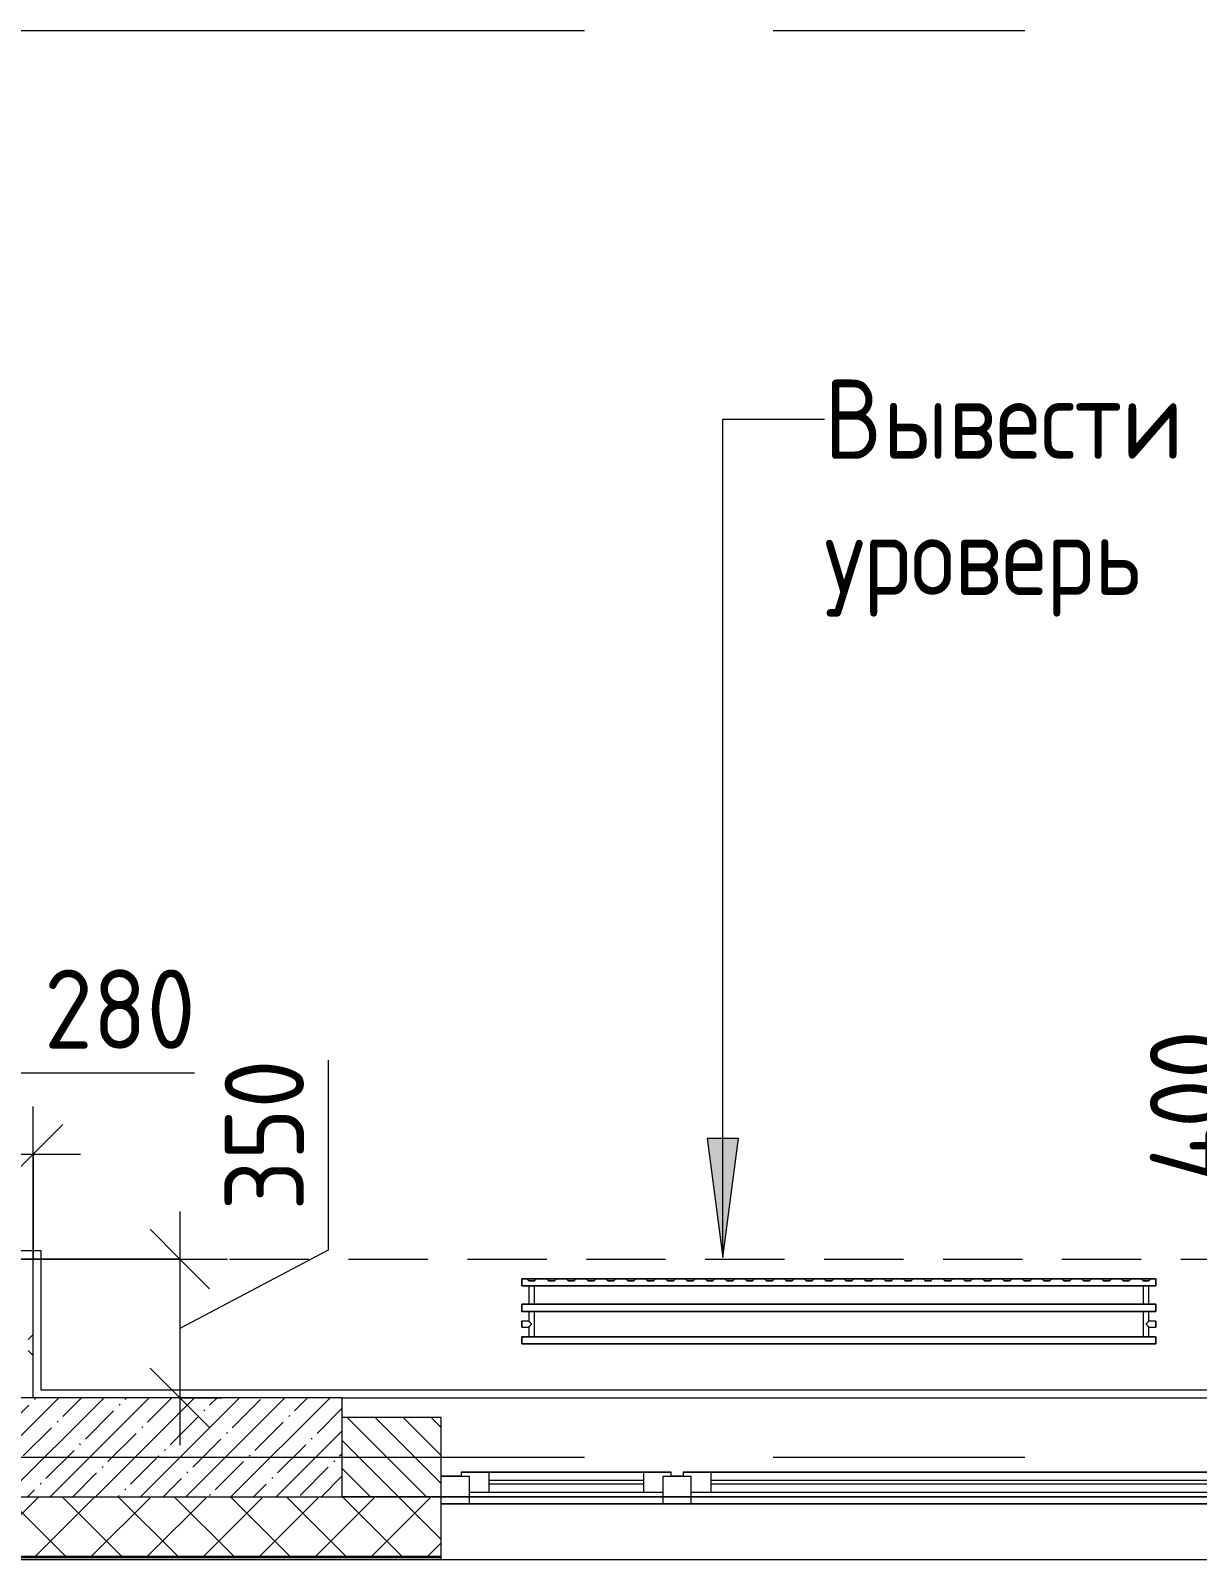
# Model space of a CAD drawing. Header units: millimetres. Extents: x 81368 to 286493, y -8553 to 29000.
# Drawn here: x 101844 to 104788, y -258 to 3600 of the extents above; entities that cross this region are included whole.
import ezdxf

# ---------------------------------------------------------------- set-up
doc = ezdxf.new("R2010")
doc.units = ezdxf.units.MM
doc.linetypes.add('ADSK_Штрих_ш2 п1', pattern=[300, 200, -100])
doc.linetypes.add('Осевая', pattern=[3175, 635, -476.25, 1587.5, -476.25])
for name, color, linetype, lineweight in [('A-ANNO-DIMS', 7, 'Continuous', 9), ('A-ANNO-DIMS-100', 7, 'Continuous', 9), ('A-DETL-2', 7, 'ADSK_Штрих_ш2 п1', 9), ('A-GLAZ', 7, 'Continuous', 9), ('A-WALL', 7, 'Continuous', 9), ('A-WALL-1', 7, 'Continuous', 13), ('I-WALL', 7, 'Continuous', 9), ('S-COLS', 7, 'Continuous', 9), ('Оси-2', 7, 'Осевая', 9)]:
    doc.layers.add(name, color=color, linetype=linetype, lineweight=lineweight)
for name, color, linetype, lineweight, true_color in [('A-FLOR-1', 7, 'Continuous', 9, 0xaaaaaa), ('G-ANNO-TEXT-1', 7, 'Continuous', 9, 0x3c3c3c), ('I-WALL-2', 7, 'Continuous', 9, 0x008040), ('M-EQPM-1', 7, 'Continuous', 9, 0xaaaaaa)]:
    doc.layers.add(name, color=color, linetype=linetype, lineweight=lineweight, true_color=true_color)
doc.styles.add('GOST Common_1', font='GOST_Common.ttf', dxfattribs={"width": 0.9, "height": 200})
doc.styles.add('ISOCPEUR_1', font='isocpeur.ttf', dxfattribs={"width": 0.9, "height": 200})
doc.dimstyles.new('ISO-2_0_0_9К_Средний_округл2_1', dxfattribs={"dimscale": 304.8, "dimtxt": 199.196235, "dimasz": 0.492126, "dimexe": 0.393701, "dimexo": 0, "dimgap": 0, "dimtad": 1, "dimdec": 0, "dimrnd": 10, "dimzin": 0, "dimdsep": 46, "dimtxsty": 'ISOCPEUR_1', "dimblk1": 'OBLIQUE', "dimblk2": 'OBLIQUE', "dimsah": 1, "dimcen": 0.09, "dimdle": 0.393701, "dimazin": 0, "dimtfac": 1, "dimtdec": 4, "dimtix": 1, "dimtmove": 1, "dimatfit": 3, "dimfxl": 1, "dimtvp": 1, "dimtolj": 1, "dimtzin": 0, "dimarcsym": 2})
pattern_1 = [(45, (0, 0), (-141.42136, 141.42136), []), (135, (0, 0), (-141.42136, -141.42136), [])]

# ---------------------------------------------------------------- blocks, each defined once
blk = doc.blocks.new('120_Окно_СКБ_2Ст_Фрамуга сверху - 120_Окно_СКБ_2Ст_2300х2500_h_ ДОО-19727959-План монтажа стен и перегородок 1 этажа в осях 23_1-33')
at = {"layer": 'A-GLAZ'}
for p, q in [((-1150, -127), (-1150, -57)), ((-1150, -57), (-1080, -57)), ((1150, -57), (-1150, -57)), ((-1080, -57), (-1080, -127)), ((-1080, -57), (1080, -57)), ((520, -127), (520, -57)), ((520, -57), (590, -57)), ((590, -57), (590, -127)), ((1080, -127), (1080, -57)), ((1080, -57), (1150, -57)), ((1150, -57), (1150, -127)), ((520, -87), (-1080, -87)), ((-1080, -87), (-1080, -127)), ((-1030, -137), (-1030, -87)), ((-1030, -107), (470, -107)), ((470, -137), (470, -87)), ((520, -127), (520, -87)), ((1080, -87), (590, -87)), ((590, -87), (590, -127)), ((640, -137), (640, -87)), ((640, -107), (1030, -107)), ((1030, -137), (1030, -87)), ((1080, -127), (1080, -87)), ((-1080, -127), (-1150, -127)), ((-1150, -127), (-1100, -127)), ((-1080, -127), (-1100, -127)), ((-1100, -127), (-1100, -137)), ((-1100, -137), (540, -137)), ((540, -137), (-1100, -137)), ((470, -117), (-1030, -117)), ((590, -127), (520, -127)), ((540, -127), (520, -127)), ((540, -127), (570, -127)), ((540, -127), (570, -127)), ((540, -137), (540, -127)), ((590, -127), (570, -127)), ((570, -127), (570, -137)), ((570, -137), (1100, -137)), ((1100, -137), (570, -137)), ((1030, -117), (640, -117)), ((1150, -127), (1080, -127)), ((1100, -127), (1080, -127)), ((1100, -127), (1150, -127)), ((1100, -137), (1100, -127))]:
    blk.add_line(p, q, dxfattribs=at)
blk = doc.blocks.new('BSC_Колонна _Прямоугольная - 250х900-V7-План монтажа стен и перегородок 1 этажа в осях 23_1-33')
at = {"layer": 'S-COLS'}
h = blk.add_hatch(dxfattribs=at)
h.set_pattern_fill('FP_37', color=256, style=0, pattern_type=2)
h.set_pattern_definition([(45, (-102180, -25), (-57.024626, 57.024626), []), (45, (-102122.975, -25), (-57.024626, 57.024626), [100.806, -20.161, 3.353, -16.808])])
h.paths.add_polyline_path([(-334.8, -125), (450, -125), (450, 125), (-450, 125), (-450, -125)])
for p, q in [((450, 125), (-450, 125)), ((-450, 125), (-450, -125)), ((450, -125), (450, 125)), ((-450, -125), (450, -125))]:
    blk.add_line(p, q, dxfattribs=at)
blk = doc.blocks.new('radiator_prado_classic_z_tip_30_po exemplyaru - Classic Z Тип 30-300-V28-План монтажа стен и перегородок 1 этажа в осях 23_1-33')
at = {"layer": 'M-EQPM-1'}
for p, q in [((0, 228), (0, 210)), ((1600, 228), (0, 228)), ((0, 210), (0, 228)), ((0, 228), (12.5, 228)), ((0, 210), (1600, 210)), ((17.5, 210), (0, 210)), ((12.5, 228), (37.5, 228)), ((37.5, 228), (12.5, 228)), ((12.5, 228), (37.5, 228)), ((12.5, 228), (17.5, 223)), ((12.5, 228), (17.5, 223)), ((32.5, 223), (17.5, 223)), ((17.5, 223), (32.5, 223)), ((17.5, 210), (17.5, 164)), ((17.5, 210), (17.5, 164)), ((25, 210), (17.5, 210)), ((17.5, 210), (32.5, 210)), ((19.7, 210), (17.5, 210)), ((17.5, 210), (32.5, 210)), ((31.5, 210), (18.5, 210)), ((21.3, 210), (19.7, 210)), ((26.9, 210), (21.3, 210)), ((32.5, 210), (25, 210)), ((28.8, 210), (26.9, 210)), ((32.5, 210), (28.8, 210)), ((32.5, 223), (37.5, 228)), ((37.5, 228), (32.5, 223)), ((32.5, 164), (32.5, 210)), ((32.5, 164), (32.5, 210)), ((1567.5, 210), (32.5, 210)), ((37.5, 228), (62.5, 228)), ((62.5, 228), (87.5, 228)), ((87.5, 228), (62.5, 228)), ((62.5, 228), (87.5, 228)), ((62.5, 228), (67.5, 223)), ((62.5, 228), (67.5, 223)), ((82.5, 223), (67.5, 223)), ((67.5, 223), (82.5, 223)), ((82.5, 223), (87.5, 228)), ((87.5, 228), (82.5, 223)), ((87.5, 228), (112.5, 228)), ((112.5, 228), (137.5, 228)), ((137.5, 228), (112.5, 228)), ((112.5, 228), (137.5, 228)), ((112.5, 228), (117.5, 223)), ((112.5, 228), (117.5, 223)), ((132.5, 223), (117.5, 223)), ((117.5, 223), (132.5, 223)), ((132.5, 223), (137.5, 228)), ((137.5, 228), (132.5, 223)), ((137.5, 228), (162.5, 228)), ((162.5, 228), (187.5, 228)), ((187.5, 228), (162.5, 228)), ((162.5, 228), (187.5, 228)), ((162.5, 228), (167.5, 223)), ((162.5, 228), (167.5, 223)), ((182.5, 223), (167.5, 223)), ((167.5, 223), (182.5, 223)), ((182.5, 223), (187.5, 228)), ((187.5, 228), (182.5, 223)), ((187.5, 228), (212.5, 228)), ((212.5, 228), (237.5, 228)), ((237.5, 228), (212.5, 228)), ((212.5, 228), (237.5, 228)), ((212.5, 228), (217.5, 223)), ((212.5, 228), (217.5, 223)), ((232.5, 223), (217.5, 223)), ((217.5, 223), (232.5, 223)), ((232.5, 223), (237.5, 228)), ((237.5, 228), (232.5, 223)), ((237.5, 228), (262.5, 228)), ((262.5, 228), (287.5, 228)), ((287.5, 228), (262.5, 228)), ((262.5, 228), (287.5, 228)), ((262.5, 228), (267.5, 223)), ((262.5, 228), (267.5, 223)), ((282.5, 223), (267.5, 223)), ((267.5, 223), (282.5, 223)), ((282.5, 223), (287.5, 228)), ((287.5, 228), (282.5, 223)), ((287.5, 228), (312.5, 228)), ((312.5, 228), (337.5, 228)), ((337.5, 228), (312.5, 228)), ((312.5, 228), (337.5, 228)), ((312.5, 228), (317.5, 223)), ((312.5, 228), (317.5, 223)), ((332.5, 223), (317.5, 223)), ((317.5, 223), (332.5, 223)), ((332.5, 223), (337.5, 228)), ((337.5, 228), (332.5, 223)), ((337.5, 228), (362.5, 228)), ((362.5, 228), (387.5, 228)), ((387.5, 228), (362.5, 228)), ((362.5, 228), (387.5, 228)), ((362.5, 228), (367.5, 223)), ((362.5, 228), (367.5, 223)), ((382.5, 223), (367.5, 223)), ((367.5, 223), (382.5, 223)), ((382.5, 223), (387.5, 228)), ((387.5, 228), (382.5, 223)), ((387.5, 228), (412.5, 228)), ((412.5, 228), (437.5, 228)), ((437.5, 228), (412.5, 228)), ((412.5, 228), (437.5, 228)), ((412.5, 228), (417.5, 223)), ((412.5, 228), (417.5, 223)), ((432.5, 223), (417.5, 223)), ((417.5, 223), (432.5, 223)), ((432.5, 223), (437.5, 228)), ((437.5, 228), (432.5, 223)), ((437.5, 228), (462.5, 228)), ((462.5, 228), (487.5, 228)), ((487.5, 228), (462.5, 228)), ((462.5, 228), (487.5, 228)), ((462.5, 228), (467.5, 223)), ((462.5, 228), (467.5, 223)), ((482.5, 223), (467.5, 223)), ((467.5, 223), (482.5, 223)), ((482.5, 223), (487.5, 228)), ((487.5, 228), (482.5, 223)), ((487.5, 228), (512.5, 228)), ((512.5, 228), (537.5, 228)), ((537.5, 228), (512.5, 228)), ((512.5, 228), (537.5, 228)), ((512.5, 228), (517.5, 223)), ((512.5, 228), (517.5, 223)), ((532.5, 223), (517.5, 223)), ((517.5, 223), (532.5, 223)), ((532.5, 223), (537.5, 228)), ((537.5, 228), (532.5, 223)), ((537.5, 228), (562.5, 228)), ((562.5, 228), (587.5, 228)), ((587.5, 228), (562.5, 228)), ((562.5, 228), (587.5, 228)), ((562.5, 228), (567.5, 223)), ((562.5, 228), (567.5, 223)), ((582.5, 223), (567.5, 223)), ((567.5, 223), (582.5, 223)), ((582.5, 223), (587.5, 228)), ((587.5, 228), (582.5, 223)), ((587.5, 228), (612.5, 228)), ((612.5, 228), (637.5, 228)), ((637.5, 228), (612.5, 228)), ((612.5, 228), (637.5, 228)), ((612.5, 228), (617.5, 223)), ((612.5, 228), (617.5, 223)), ((632.5, 223), (617.5, 223)), ((617.5, 223), (632.5, 223)), ((632.5, 223), (637.5, 228)), ((637.5, 228), (632.5, 223)), ((637.5, 228), (662.5, 228)), ((662.5, 228), (687.5, 228)), ((687.5, 228), (662.5, 228)), ((662.5, 228), (687.5, 228)), ((662.5, 228), (667.5, 223)), ((662.5, 228), (667.5, 223)), ((682.5, 223), (667.5, 223)), ((667.5, 223), (682.5, 223)), ((682.5, 223), (687.5, 228)), ((687.5, 228), (682.5, 223)), ((687.5, 228), (712.5, 228)), ((712.5, 228), (737.5, 228)), ((737.5, 228), (712.5, 228)), ((712.5, 228), (737.5, 228)), ((712.5, 228), (717.5, 223)), ((712.5, 228), (717.5, 223)), ((732.5, 223), (717.5, 223)), ((717.5, 223), (732.5, 223)), ((732.5, 223), (737.5, 228)), ((737.5, 228), (732.5, 223)), ((737.5, 228), (762.5, 228)), ((762.5, 228), (787.5, 228)), ((787.5, 228), (762.5, 228)), ((762.5, 228), (787.5, 228)), ((762.5, 228), (767.5, 223)), ((762.5, 228), (767.5, 223)), ((782.5, 223), (767.5, 223)), ((767.5, 223), (782.5, 223)), ((782.5, 223), (787.5, 228)), ((787.5, 228), (782.5, 223)), ((787.5, 228), (812.5, 228)), ((812.5, 228), (837.5, 228)), ((837.5, 228), (812.5, 228)), ((812.5, 228), (837.5, 228)), ((812.5, 228), (817.5, 223)), ((812.5, 228), (817.5, 223)), ((832.5, 223), (817.5, 223)), ((817.5, 223), (832.5, 223)), ((832.5, 223), (837.5, 228)), ((837.5, 228), (832.5, 223)), ((837.5, 228), (862.5, 228)), ((862.5, 228), (887.5, 228)), ((887.5, 228), (862.5, 228)), ((862.5, 228), (887.5, 228)), ((862.5, 228), (867.5, 223)), ((862.5, 228), (867.5, 223)), ((882.5, 223), (867.5, 223)), ((867.5, 223), (882.5, 223)), ((882.5, 223), (887.5, 228)), ((887.5, 228), (882.5, 223)), ((887.5, 228), (912.5, 228)), ((912.5, 228), (937.5, 228)), ((937.5, 228), (912.5, 228)), ((912.5, 228), (937.5, 228)), ((912.5, 228), (917.5, 223)), ((912.5, 228), (917.5, 223)), ((932.5, 223), (917.5, 223)), ((917.5, 223), (932.5, 223)), ((932.5, 223), (937.5, 228)), ((937.5, 228), (932.5, 223)), ((937.5, 228), (962.5, 228)), ((962.5, 228), (987.5, 228)), ((987.5, 228), (962.5, 228)), ((962.5, 228), (987.5, 228)), ((962.5, 228), (967.5, 223)), ((962.5, 228), (967.5, 223)), ((982.5, 223), (967.5, 223)), ((967.5, 223), (982.5, 223)), ((982.5, 223), (987.5, 228)), ((987.5, 228), (982.5, 223)), ((987.5, 228), (1012.5, 228)), ((1012.5, 228), (1037.5, 228)), ((1037.5, 228), (1012.5, 228)), ((1012.5, 228), (1037.5, 228)), ((1012.5, 228), (1017.5, 223)), ((1012.5, 228), (1017.5, 223)), ((1032.5, 223), (1017.5, 223)), ((1017.5, 223), (1032.5, 223)), ((1032.5, 223), (1037.5, 228)), ((1037.5, 228), (1032.5, 223)), ((1037.5, 228), (1062.5, 228)), ((1062.5, 228), (1087.5, 228)), ((1087.5, 228), (1062.5, 228)), ((1062.5, 228), (1087.5, 228)), ((1062.5, 228), (1067.5, 223)), ((1062.5, 228), (1067.5, 223)), ((1082.5, 223), (1067.5, 223)), ((1067.5, 223), (1082.5, 223)), ((1082.5, 223), (1087.5, 228)), ((1087.5, 228), (1082.5, 223)), ((1087.5, 228), (1112.5, 228)), ((1112.5, 228), (1137.5, 228)), ((1137.5, 228), (1112.5, 228)), ((1112.5, 228), (1137.5, 228)), ((1112.5, 228), (1117.5, 223)), ((1112.5, 228), (1117.5, 223)), ((1132.5, 223), (1117.5, 223)), ((1117.5, 223), (1132.5, 223)), ((1132.5, 223), (1137.5, 228)), ((1137.5, 228), (1132.5, 223)), ((1137.5, 228), (1162.5, 228)), ((1162.5, 228), (1187.5, 228)), ((1187.5, 228), (1162.5, 228)), ((1162.5, 228), (1187.5, 228)), ((1162.5, 228), (1167.5, 223)), ((1162.5, 228), (1167.5, 223)), ((1182.5, 223), (1167.5, 223)), ((1167.5, 223), (1182.5, 223)), ((1182.5, 223), (1187.5, 228)), ((1187.5, 228), (1182.5, 223)), ((1187.5, 228), (1212.5, 228)), ((1212.5, 228), (1237.5, 228)), ((1237.5, 228), (1212.5, 228)), ((1212.5, 228), (1237.5, 228)), ((1212.5, 228), (1217.5, 223)), ((1212.5, 228), (1217.5, 223)), ((1232.5, 223), (1217.5, 223)), ((1217.5, 223), (1232.5, 223)), ((1232.5, 223), (1237.5, 228)), ((1237.5, 228), (1232.5, 223)), ((1237.5, 228), (1262.5, 228)), ((1262.5, 228), (1287.5, 228)), ((1287.5, 228), (1262.5, 228)), ((1262.5, 228), (1287.5, 228)), ((1262.5, 228), (1267.5, 223)), ((1262.5, 228), (1267.5, 223)), ((1282.5, 223), (1267.5, 223)), ((1267.5, 223), (1282.5, 223)), ((1282.5, 223), (1287.5, 228)), ((1287.5, 228), (1282.5, 223)), ((1287.5, 228), (1312.5, 228)), ((1312.5, 228), (1337.5, 228)), ((1337.5, 228), (1312.5, 228)), ((1312.5, 228), (1337.5, 228)), ((1312.5, 228), (1317.5, 223)), ((1312.5, 228), (1317.5, 223)), ((1332.5, 223), (1317.5, 223)), ((1317.5, 223), (1332.5, 223)), ((1332.5, 223), (1337.5, 228)), ((1337.5, 228), (1332.5, 223)), ((1337.5, 228), (1362.5, 228)), ((1362.5, 228), (1387.5, 228)), ((1387.5, 228), (1362.5, 228)), ((1362.5, 228), (1387.5, 228)), ((1362.5, 228), (1367.5, 223)), ((1362.5, 228), (1367.5, 223)), ((1382.5, 223), (1367.5, 223)), ((1367.5, 223), (1382.5, 223)), ((1382.5, 223), (1387.5, 228)), ((1387.5, 228), (1382.5, 223)), ((1387.5, 228), (1412.5, 228)), ((1412.5, 228), (1437.5, 228)), ((1437.5, 228), (1412.5, 228)), ((1412.5, 228), (1437.5, 228)), ((1412.5, 228), (1417.5, 223)), ((1412.5, 228), (1417.5, 223)), ((1432.5, 223), (1417.5, 223)), ((1417.5, 223), (1432.5, 223)), ((1432.5, 223), (1437.5, 228)), ((1437.5, 228), (1432.5, 223)), ((1437.5, 228), (1462.5, 228)), ((1462.5, 228), (1487.5, 228)), ((1487.5, 228), (1462.5, 228)), ((1462.5, 228), (1487.5, 228)), ((1462.5, 228), (1467.5, 223)), ((1462.5, 228), (1467.5, 223)), ((1482.5, 223), (1467.5, 223)), ((1467.5, 223), (1482.5, 223)), ((1482.5, 223), (1487.5, 228)), ((1487.5, 228), (1482.5, 223)), ((1487.5, 228), (1512.5, 228)), ((1512.5, 228), (1537.5, 228)), ((1537.5, 228), (1512.5, 228)), ((1512.5, 228), (1537.5, 228)), ((1512.5, 228), (1517.5, 223)), ((1512.5, 228), (1517.5, 223)), ((1532.5, 223), (1517.5, 223)), ((1517.5, 223), (1532.5, 223)), ((1532.5, 223), (1537.5, 228)), ((1537.5, 228), (1532.5, 223)), ((1537.5, 228), (1562.5, 228)), ((1562.5, 228), (1587.5, 228)), ((1587.5, 228), (1562.5, 228)), ((1562.5, 228), (1587.5, 228)), ((1562.5, 228), (1567.5, 223)), ((1562.5, 228), (1567.5, 223)), ((1582.5, 223), (1567.5, 223)), ((1567.5, 223), (1582.5, 223)), ((1567.5, 210), (1567.5, 164)), ((1567.5, 210), (1567.5, 164)), ((1582.2, 210), (1567.5, 210)), ((1567.5, 210), (1582.5, 210)), ((1582.5, 210), (1567.5, 210)), ((1567.5, 210), (1567.8, 210)), ((1567.8, 210), (1568.5, 210)), ((1568.5, 210), (1569.7, 210)), ((1581.5, 210), (1568.5, 210)), ((1569.7, 210), (1582.5, 210)), ((1582.5, 210), (1582.2, 210)), ((1582.5, 223), (1587.5, 228)), ((1587.5, 228), (1582.5, 223)), ((1582.5, 164), (1582.5, 210)), ((1582.5, 164), (1582.5, 210)), ((1600, 210), (1582.5, 210)), ((1587.5, 228), (1600, 228)), ((1600, 210), (1600, 228)), ((1600, 228), (1600, 210)), ((1600, 164), (0, 164)), ((0, 164), (0, 146)), ((0, 146), (0, 164)), ((0, 164), (17.5, 164)), ((32.5, 164), (17.5, 164)), ((17.5, 164), (25, 164)), ((18.5, 164), (17.5, 164)), ((17.5, 164), (32.5, 164)), ((19.7, 164), (18.5, 164)), ((18.5, 164), (31.5, 164)), ((32.5, 164), (19.7, 164)), ((25, 164), (31.5, 164)), ((31.5, 164), (32.2, 164)), ((32.2, 164), (32.5, 164)), ((32.5, 164), (1567.5, 164)), ((1582.2, 164), (1567.5, 164)), ((1567.5, 164), (1582.5, 164)), ((1567.8, 164), (1567.5, 164)), ((1567.5, 164), (1582.5, 164)), ((1568.5, 164), (1567.8, 164)), ((1569.7, 164), (1568.5, 164)), ((1568.5, 164), (1581.5, 164)), ((1571.2, 164), (1569.7, 164)), ((1573.1, 164), (1571.2, 164)), ((1575, 164), (1573.1, 164)), ((1576.9, 164), (1575, 164)), ((1578.7, 164), (1576.9, 164)), ((1580.3, 164), (1578.7, 164)), ((1582.5, 164), (1580.3, 164)), ((1582.5, 164), (1582.2, 164)), ((1582.5, 164), (1600, 164)), ((1600, 146), (1600, 164)), ((1600, 164), (1600, 146)), ((0, 146), (1600, 146)), ((17.5, 146), (0, 146)), ((17.5, 121.5), (0, 121.5)), ((17.5, 121.5), (0, 121.5)), ((0, 121.5), (0, 121.2)), ((0, 106.5), (0, 121.5)), ((0, 121.2), (0, 106.8)), ((0, 121.2), (0, 120.5)), ((0, 120.5), (0, 121.2)), ((0, 121.2), (0, 121.2)), ((0, 120.5), (0, 119.3)), ((0, 119.3), (0, 120.5)), ((0, 119.3), (0, 117.8)), ((0, 117.8), (0, 119.3)), ((0, 117.8), (0, 115.9)), ((0, 115.9), (0, 117.8)), ((0, 115.9), (0, 114)), ((0, 114), (0, 115.9)), ((17.5, 146), (17.5, 121.5)), ((17.5, 146), (17.5, 121.5)), ((17.5, 146), (23.1, 146)), ((26.9, 146), (17.5, 146)), ((17.5, 146), (30.3, 146)), ((32.5, 146), (17.5, 146)), ((31.5, 146), (18.5, 146)), ((23.1, 146), (32.5, 146)), ((32.5, 146), (26.9, 146)), ((30.3, 146), (32.5, 146)), ((32.5, 82), (32.5, 146)), ((32.5, 82), (32.5, 146)), ((1567.5, 146), (32.5, 146)), ((1567.5, 146), (1567.5, 82)), ((1567.5, 146), (1567.5, 82)), ((1567.5, 146), (1582.5, 146)), ((1582.5, 146), (1567.5, 146)), ((1567.5, 146), (1571.2, 146)), ((1567.8, 146), (1567.5, 146)), ((1568.5, 146), (1567.8, 146)), ((1571.2, 146), (1568.5, 146)), ((1581.5, 146), (1568.5, 146)), ((1571.2, 146), (1582.5, 146)), ((1573.1, 146), (1571.2, 146)), ((1575, 146), (1573.1, 146)), ((1582.5, 146), (1575, 146)), ((1582.5, 121.5), (1582.5, 146)), ((1582.5, 121.5), (1582.5, 146)), ((1600, 146), (1582.5, 146)), ((1600, 121.5), (1582.5, 121.5)), ((1600, 121.5), (1582.5, 121.5)), ((1600, 121.5), (1600, 106.5)), ((1600, 121.2), (1600, 121.5)), ((1600, 121.5), (1600, 121.2)), ((1600, 121.2), (1600, 121.5)), ((1600, 106.8), (1600, 121.2)), ((1600, 121.2), (1600, 106.8)), ((1600, 120.5), (1600, 121.2)), ((1600, 106.8), (1600, 120.5)), ((0, 114), (0, 112.1)), ((0, 112.1), (0, 114)), ((0, 112.1), (0, 110.2)), ((0, 110.2), (0, 112.1)), ((0, 110.2), (0, 108.7)), ((0, 108.7), (0, 110.2)), ((0, 108.7), (0, 106.8)), ((0, 106.8), (0, 108.7)), ((0, 106.8), (0, 106.5)), ((0, 106.8), (0, 106.8)), ((0, 106.5), (17.5, 106.5)), ((0, 106.5), (17.5, 106.5)), ((1600, 82), (0, 82)), ((0, 82), (0, 64)), ((0, 64), (0, 82)), ((0, 82), (17.5, 82)), ((17.5, 106.5), (17.5, 82)), ((17.5, 106.5), (17.5, 82)), ((23.1, 82), (17.5, 82)), ((17.5, 82), (31.5, 82)), ((32.5, 82), (17.5, 82)), ((17.5, 82), (32.5, 82)), ((18.5, 82), (31.5, 82)), ((32.5, 82), (23.1, 82)), ((31.5, 82), (32.5, 82)), ((32.5, 82), (1567.5, 82)), ((1582.2, 82), (1567.5, 82)), ((1567.5, 82), (1582.5, 82)), ((1569.7, 82), (1567.5, 82)), ((1567.5, 82), (1582.5, 82)), ((1568.5, 82), (1581.5, 82)), ((1571.2, 82), (1569.7, 82)), ((1576.9, 82), (1571.2, 82)), ((1578.7, 82), (1576.9, 82)), ((1582.2, 82), (1578.7, 82)), ((1582.5, 82), (1582.2, 82)), ((1582.5, 82), (1582.2, 82)), ((1582.5, 82), (1582.5, 106.5)), ((1582.5, 106.5), (1600, 106.5)), ((1582.5, 82), (1582.5, 106.5)), ((1582.5, 106.5), (1600, 106.5)), ((1582.5, 82), (1600, 82)), ((1600, 106.5), (1600, 106.8)), ((1600, 106.8), (1600, 106.5)), ((1600, 106.5), (1600, 106.8)), ((1600, 64), (1600, 82)), ((1600, 82), (1600, 64)), ((1600, 64), (0, 64)), ((0, 64), (1600, 64))]:
    blk.add_line(p, q, dxfattribs=at)
for points, knots in [([(17.8, 121.2), (17.7, 121.3), (17.7, 121.3), (17.5, 121.5), (17.5, 121.5), (17.5, 121.5)], [0.8571429, 0.8571429, 0.8571429, 0.8571429, 0.8928571, 0.9285714, 1, 1, 1, 1]), ([(17.5, 121.5), (17.5, 121.5), (17.5, 121.5), (17.7, 121.3), (17.7, 121.3), (17.8, 121.2)], [0, 0, 0, 0, 0.0714286, 0.1071429, 0.1428571, 0.1428571, 0.1428571, 0.1428571]), ([(17.5, 121.5), (17.5, 121.5), (17.5, 121.5), (17.7, 121.3), (17.7, 121.3), (17.8, 121.2)], [0, 0, 0, 0, 0.0714286, 0.1071429, 0.1428571, 0.1428571, 0.1428571, 0.1428571]), ([(25, 114), (24.5, 114.5), (23.6, 115.4), (22.4, 116.6), (21.6, 117.4), (21.1, 117.9), (20.8, 118.2), (20.5, 118.5), (20.2, 118.8), (19.8, 119.1), (19.6, 119.4), (19.3, 119.7), (19, 120), (18.7, 120.3), (18.5, 120.5), (18.3, 120.7), (18.1, 120.9), (17.9, 121.1), (17.8, 121.2), (17.7, 121.3), (17.5, 121.5), (17.5, 121.5), (17.5, 121.5)], [0, 0, 0, 0, 0.142857, 0.285714, 0.357143, 0.392857, 0.428571, 0.464286, 0.5, 0.535714, 0.571429, 0.607143, 0.642857, 0.678571, 0.714286, 0.75, 0.785714, 0.821429, 0.857143, 0.892857, 0.928571, 1, 1, 1, 1]), ([(19.6, 119.4), (19.7, 119.3), (19.9, 119.2), (20.3, 118.7), (20.6, 118.4), (20.8, 118.2)], [0.4285714, 0.4285714, 0.4285714, 0.4285714, 0.4642857, 0.5, 0.5714286, 0.5714286, 0.5714286, 0.5714286]), ([(19.6, 119.4), (19.7, 119.3), (19.8, 119.1), (20.3, 118.7), (20.7, 118.3), (21.1, 117.9), (21.6, 117.4), (22.4, 116.6), (23.1, 115.9), (23.6, 115.4)], [0.4285714, 0.4285714, 0.4285714, 0.4285714, 0.4642857, 0.5, 0.5714286, 0.6071429, 0.6428571, 0.7142857, 0.8571429, 0.8571429, 0.8571429, 0.8571429]), ([(22.1, 116.9), (21.9, 117.1), (21.6, 117.4), (21.1, 117.9), (20.9, 118.1), (20.8, 118.2)], [0.2857143, 0.2857143, 0.2857143, 0.2857143, 0.3571429, 0.3928571, 0.4285714, 0.4285714, 0.4285714, 0.4285714]), ([(20.8, 118.2), (20.9, 118.1), (21.1, 117.9), (21.6, 117.4), (21.9, 117.1), (22.1, 116.9)], [0.5714286, 0.5714286, 0.5714286, 0.5714286, 0.6071429, 0.6428571, 0.7142857, 0.7142857, 0.7142857, 0.7142857]), ([(1575, 114), (1575.5, 114.5), (1576.4, 115.4), (1577.6, 116.6), (1578.4, 117.4), (1578.9, 117.9), (1579.2, 118.2), (1579.5, 118.5), (1579.8, 118.8), (1580.1, 119.2), (1580.4, 119.4), (1580.7, 119.7), (1581, 120), (1581.3, 120.3), (1581.5, 120.5), (1581.7, 120.7), (1581.9, 120.9), (1582.1, 121.1), (1582.2, 121.2), (1582.3, 121.3), (1582.5, 121.5), (1582.5, 121.5), (1582.5, 121.5)], [0, 0, 0, 0, 0.142857, 0.285714, 0.357143, 0.392857, 0.428571, 0.464286, 0.5, 0.535714, 0.571429, 0.607143, 0.642857, 0.678571, 0.714286, 0.75, 0.785714, 0.821429, 0.857143, 0.892857, 0.928571, 1, 1, 1, 1]), ([(1581.5, 120.5), (1581.4, 120.4), (1581.3, 120.3), (1581, 120), (1580.7, 119.7), (1580.4, 119.4), (1580.1, 119.2), (1579.7, 118.7), (1579.3, 118.3), (1578.9, 117.9), (1578.4, 117.4), (1577.6, 116.6), (1576.9, 115.9), (1576.4, 115.4)], [0.2857143, 0.2857143, 0.2857143, 0.2857143, 0.3214286, 0.3571429, 0.3928571, 0.4285714, 0.4642857, 0.5, 0.5714286, 0.6071429, 0.6428571, 0.7142857, 0.8571429, 0.8571429, 0.8571429, 0.8571429]), ([(1580.4, 119.4), (1580.3, 119.3), (1580.1, 119.2), (1579.7, 118.7), (1579.3, 118.3), (1578.9, 117.9), (1578.4, 117.4), (1577.6, 116.6), (1576.9, 115.9), (1576.4, 115.4)], [0.4285714, 0.4285714, 0.4285714, 0.4285714, 0.4642857, 0.5, 0.5714286, 0.6071429, 0.6428571, 0.7142857, 0.8571429, 0.8571429, 0.8571429, 0.8571429]), ([(1576.4, 115.4), (1576.9, 115.9), (1577.6, 116.6), (1578.4, 117.4), (1578.9, 117.9), (1579.1, 118.1), (1579.2, 118.2)], [0.1428571, 0.1428571, 0.1428571, 0.1428571, 0.2857143, 0.3571429, 0.3928571, 0.4285714, 0.4285714, 0.4285714, 0.4285714]), ([(1582.5, 121.5), (1582.5, 121.5), (1582.5, 121.5), (1582.3, 121.3), (1582.3, 121.3), (1582.2, 121.2)], [0, 0, 0, 0, 0.0714286, 0.1071429, 0.1428571, 0.1428571, 0.1428571, 0.1428571]), ([(1582.5, 121.5), (1582.5, 121.5), (1582.5, 121.5), (1582.3, 121.3), (1582.3, 121.3), (1582.2, 121.2)], [0, 0, 0, 0, 0.0714286, 0.1071429, 0.1428571, 0.1428571, 0.1428571, 0.1428571]), ([(1582.2, 121.2), (1582.3, 121.3), (1582.3, 121.3), (1582.5, 121.5), (1582.5, 121.5), (1582.5, 121.5)], [0.8571429, 0.8571429, 0.8571429, 0.8571429, 0.8928571, 0.9285714, 1, 1, 1, 1]), ([(17.5, 106.5), (17.5, 106.5), (17.5, 106.5), (17.7, 106.7), (17.8, 106.8), (17.9, 106.9), (18.1, 107.1), (18.3, 107.3), (18.5, 107.5), (18.7, 107.7), (19, 108), (19.3, 108.3), (19.6, 108.6), (19.8, 108.9), (20.3, 109.3), (20.7, 109.7), (21.1, 110.1), (21.6, 110.6), (22.4, 111.4), (23.6, 112.6), (24.5, 113.5), (25, 114)], [0, 0, 0, 0, 0.071429, 0.107143, 0.142857, 0.178571, 0.214286, 0.25, 0.285714, 0.321429, 0.357143, 0.392857, 0.428571, 0.464286, 0.5, 0.571429, 0.607143, 0.642857, 0.714286, 0.857143, 1, 1, 1, 1]), ([(17.5, 106.5), (17.5, 106.5), (17.5, 106.5), (17.7, 106.7), (17.7, 106.7), (17.8, 106.8)], [0, 0, 0, 0, 0.0714286, 0.1071429, 0.1428571, 0.1428571, 0.1428571, 0.1428571]), ([(17.8, 106.8), (17.7, 106.7), (17.7, 106.7), (17.5, 106.5), (17.5, 106.5), (17.5, 106.5)], [0.8571429, 0.8571429, 0.8571429, 0.8571429, 0.8928571, 0.9285714, 1, 1, 1, 1]), ([(17.8, 106.8), (17.7, 106.7), (17.7, 106.7), (17.5, 106.5), (17.5, 106.5), (17.5, 106.5)], [0.8571429, 0.8571429, 0.8571429, 0.8571429, 0.8928571, 0.9285714, 1, 1, 1, 1]), ([(22.1, 111.1), (21.9, 110.9), (21.6, 110.6), (21.1, 110.1), (20.8, 109.8), (20.5, 109.5), (20.2, 109.2), (19.8, 108.9), (19.6, 108.6), (19.3, 108.3), (19, 108), (18.7, 107.7), (18.5, 107.5), (18.3, 107.3), (18.1, 107.1), (17.9, 106.9), (17.8, 106.8), (17.8, 106.8)], [0.2857143, 0.2857143, 0.2857143, 0.2857143, 0.3571429, 0.3928571, 0.4285714, 0.4642857, 0.5, 0.5357143, 0.5714286, 0.6071429, 0.6428571, 0.6785714, 0.7142857, 0.75, 0.7857143, 0.8214286, 0.8571429, 0.8571429, 0.8571429, 0.8571429]), ([(17.8, 106.8), (17.8, 106.8), (17.9, 106.9), (18.1, 107.1), (18.3, 107.3), (18.5, 107.5), (18.7, 107.7), (19, 108), (19.3, 108.3), (19.6, 108.6), (19.9, 108.8), (20.3, 109.3), (20.6, 109.6), (20.8, 109.8)], [0.1428571, 0.1428571, 0.1428571, 0.1428571, 0.1785714, 0.2142857, 0.25, 0.2857143, 0.3214286, 0.3571429, 0.3928571, 0.4285714, 0.4642857, 0.5, 0.5714286, 0.5714286, 0.5714286, 0.5714286]), ([(20.8, 109.8), (20.9, 109.9), (21.1, 110.1), (21.6, 110.6), (21.9, 110.9), (22.1, 111.1)], [0.5714286, 0.5714286, 0.5714286, 0.5714286, 0.6071429, 0.6428571, 0.7142857, 0.7142857, 0.7142857, 0.7142857]), ([(22.1, 111.1), (21.9, 110.9), (21.6, 110.6), (21.1, 110.1), (20.9, 109.9), (20.8, 109.8)], [0.2857143, 0.2857143, 0.2857143, 0.2857143, 0.3571429, 0.3928571, 0.4285714, 0.4285714, 0.4285714, 0.4285714]), ([(1582.5, 106.5), (1582.5, 106.5), (1582.5, 106.5), (1582.3, 106.7), (1582.2, 106.8), (1582.1, 106.9), (1581.9, 107.1), (1581.7, 107.3), (1581.5, 107.5), (1581.3, 107.7), (1581, 108), (1580.7, 108.3), (1580.4, 108.6), (1580.1, 108.8), (1579.7, 109.3), (1579.3, 109.7), (1578.9, 110.1), (1578.4, 110.6), (1577.6, 111.4), (1576.4, 112.6), (1575.5, 113.5), (1575, 114)], [0, 0, 0, 0, 0.071429, 0.107143, 0.142857, 0.178571, 0.214286, 0.25, 0.285714, 0.321429, 0.357143, 0.392857, 0.428571, 0.464286, 0.5, 0.571429, 0.607143, 0.642857, 0.714286, 0.857143, 1, 1, 1, 1]), ([(1577.9, 111.1), (1578.1, 110.9), (1578.4, 110.6), (1578.9, 110.1), (1579.1, 109.9), (1579.2, 109.8)], [0.2857143, 0.2857143, 0.2857143, 0.2857143, 0.3571429, 0.3928571, 0.4285714, 0.4285714, 0.4285714, 0.4285714]), ([(1577.9, 111.1), (1578.1, 110.9), (1578.4, 110.6), (1578.9, 110.1), (1579.2, 109.8), (1579.5, 109.5), (1579.8, 109.2), (1580.1, 108.8), (1580.4, 108.6), (1580.7, 108.3), (1581, 108), (1581.3, 107.7), (1581.5, 107.5), (1581.7, 107.3), (1581.9, 107.1), (1582.1, 106.9), (1582.2, 106.8), (1582.2, 106.8)], [0.2857143, 0.2857143, 0.2857143, 0.2857143, 0.3571429, 0.3928571, 0.4285714, 0.4642857, 0.5, 0.5357143, 0.5714286, 0.6071429, 0.6428571, 0.6785714, 0.7142857, 0.75, 0.7857143, 0.8214286, 0.8571429, 0.8571429, 0.8571429, 0.8571429]), ([(1580.4, 108.6), (1580.3, 108.7), (1580.1, 108.8), (1579.7, 109.3), (1579.3, 109.7), (1578.9, 110.1), (1578.4, 110.6), (1578.1, 110.9), (1577.9, 111.1)], [0.4285714, 0.4285714, 0.4285714, 0.4285714, 0.4642857, 0.5, 0.5714286, 0.6071429, 0.6428571, 0.7142857, 0.7142857, 0.7142857, 0.7142857]), ([(1582.2, 106.8), (1582.3, 106.7), (1582.3, 106.7), (1582.5, 106.5), (1582.5, 106.5), (1582.5, 106.5)], [0.8571429, 0.8571429, 0.8571429, 0.8571429, 0.8928571, 0.9285714, 1, 1, 1, 1]), ([(1582.2, 106.8), (1582.3, 106.7), (1582.3, 106.7), (1582.5, 106.5), (1582.5, 106.5), (1582.5, 106.5)], [0.8571429, 0.8571429, 0.8571429, 0.8571429, 0.8928571, 0.9285714, 1, 1, 1, 1]), ([(1582.5, 106.5), (1582.5, 106.5), (1582.5, 106.5), (1582.3, 106.7), (1582.3, 106.7), (1582.2, 106.8)], [0, 0, 0, 0, 0.0714286, 0.1071429, 0.1428571, 0.1428571, 0.1428571, 0.1428571])]:
    blk.add_open_spline(points, degree=3, knots=knots, dxfattribs=at)
for points in [[(18.5, 120.5), (18.4, 120.6), (18.3, 120.7), (18.1, 120.9), (17.9, 121.1), (17.8, 121.2), (17.8, 121.2)], [(17.8, 121.2), (17.8, 121.2), (17.9, 121.1), (18.1, 120.9), (18.3, 120.7), (18.5, 120.5), (18.7, 120.3), (19, 120), (19.3, 119.7), (19.5, 119.5), (19.6, 119.4)], [(17.8, 121.2), (17.8, 121.2), (17.9, 121.1), (18.1, 120.9), (18.3, 120.7), (18.5, 120.5), (18.7, 120.3), (19, 120), (19.3, 119.7), (19.5, 119.5), (19.6, 119.4)], [(19.6, 119.4), (19.5, 119.5), (19.3, 119.7), (19, 120), (18.7, 120.3), (18.6, 120.4), (18.5, 120.5)], [(20.8, 118.2), (20.7, 118.3), (20.5, 118.5), (20.2, 118.8), (19.9, 119.2), (19.7, 119.3), (19.6, 119.4)], [(23.6, 115.4), (23.1, 115.9), (22.6, 116.4), (22.1, 116.9)], [(22.1, 116.9), (22.6, 116.4), (23.1, 115.9), (23.6, 115.4)], [(1579.2, 118.2), (1579.3, 118.3), (1579.5, 118.5), (1579.8, 118.8), (1580.1, 119.2), (1580.4, 119.4), (1580.7, 119.7), (1581, 120), (1581.3, 120.3), (1581.5, 120.5), (1581.7, 120.7), (1581.9, 120.9), (1582.1, 121.1), (1582.2, 121.2), (1582.2, 121.2)], [(1582.2, 121.2), (1582.2, 121.2), (1582.1, 121.1), (1581.9, 120.9), (1581.7, 120.7), (1581.5, 120.5), (1581.3, 120.3), (1581, 120), (1580.7, 119.7), (1580.5, 119.5), (1580.4, 119.4)], [(1582.2, 121.2), (1582.2, 121.2), (1582.1, 121.1), (1581.9, 120.9), (1581.7, 120.7), (1581.6, 120.6), (1581.5, 120.5)], [(20.8, 109.8), (20.7, 109.7), (20.5, 109.5), (20.2, 109.2), (19.9, 108.8), (19.6, 108.6), (19.3, 108.3), (19, 108), (18.7, 107.7), (18.5, 107.5), (18.3, 107.3), (18.1, 107.1), (17.9, 106.9), (17.8, 106.8), (17.8, 106.8)], [(25, 114), (24.5, 113.5), (23.6, 112.6), (22.6, 111.6), (22.1, 111.1)], [(22.1, 111.1), (22.6, 111.6), (23.1, 112.1), (23.6, 112.6)], [(23.6, 112.6), (23.1, 112.1), (22.6, 111.6), (22.1, 111.1)], [(25, 114), (24.5, 114.5), (24, 115), (23.6, 115.4)], [(23.6, 115.4), (24, 115), (24.5, 114.5), (25, 114)], [(23.6, 115.4), (24, 115), (24.5, 114.5), (25, 114)], [(23.6, 112.6), (24, 113), (24.5, 113.5), (25, 114)], [(25, 114), (24.5, 113.5), (24, 113), (23.6, 112.6)], [(1576.4, 115.4), (1576, 115), (1575.5, 114.5), (1575, 114)], [(1576.4, 115.4), (1576, 115), (1575.5, 114.5), (1575, 114)], [(1575, 114), (1575.5, 114.5), (1576, 115), (1576.4, 115.4)], [(1575, 114), (1575.5, 113.5), (1576.4, 112.6), (1577.4, 111.6), (1577.9, 111.1)], [(1575, 114), (1575.5, 113.5), (1576, 113), (1576.4, 112.6)], [(1577.9, 111.1), (1577.4, 111.6), (1576.4, 112.6), (1575.5, 113.5), (1575, 114)], [(1576.4, 112.6), (1576.9, 112.1), (1577.4, 111.6), (1577.9, 111.1)], [(1579.2, 109.8), (1579.3, 109.7), (1579.5, 109.5), (1579.8, 109.2), (1580.1, 108.8), (1580.4, 108.6), (1580.7, 108.3), (1581, 108), (1581.3, 107.7), (1581.5, 107.5), (1581.7, 107.3), (1581.9, 107.1), (1582.1, 106.9), (1582.2, 106.8), (1582.2, 106.8)], [(1581.5, 107.5), (1581.4, 107.6), (1581.3, 107.7), (1581, 108), (1580.7, 108.3), (1580.5, 108.5), (1580.4, 108.6)], [(1582.2, 106.8), (1582.2, 106.8), (1582.1, 106.9), (1581.9, 107.1), (1581.7, 107.3), (1581.6, 107.4), (1581.5, 107.5)]]:
    blk.add_open_spline(points, degree=3, dxfattribs=at)
blk = doc.blocks.new('DIMBLOCK31-План монтажа стен и перегородок 1 этажа в осях 23_1-33')
at = {"layer": 'A-ANNO-DIMS-100'}
for p, q in [((101777.8, 969.3), (101710, 764.9)), ((102257.1, 969.3), (101777.8, 969.3)), ((101570, 500), (101570, 884.9)), ((101850, 500), (101850, 884.9)), ((101450, 764.9), (101970, 764.9)), ((101570, 764.9), (101570, 500)), ((101850, 764.9), (101850, 500))]:
    blk.add_line(p, q, dxfattribs=at)
at = {"layer": 'A-ANNO-DIMS-100', "lineweight": 20}
for p, q in [((101570, 764.9), (101645, 839.9)), ((101850, 764.9), (101925, 839.9)), ((101570, 764.9), (101495, 689.9)), ((101850, 764.9), (101775, 689.9))]:
    blk.add_line(p, q, dxfattribs=at)
at = {"layer": 'A-ANNO-DIMS-100', "color": 0, "insert": (101877.8, 1230.6), "char_height": 200, "width": 455.087, "attachment_point": 1, "line_spacing_factor": 1.149209, "style": 'ISOCPEUR_1'}
blk.add_mtext('280', dxfattribs=at)
blk = doc.blocks.new('_Oblique')
at = {"color": 0, "linetype": 'ByBlock', "lineweight": -2}
blk.add_line((-0.5, -0.5), (0.5, 0.5), dxfattribs=at)
blk = doc.blocks.new('DIMBLOCK32-План монтажа стен и перегородок 1 этажа в осях 23_1-33')
at = {"layer": 'A-ANNO-DIMS-100'}
for p, q in [((102594.7, 1001.6), (102594.7, 522.4)), ((102220.2, 620), (102220.2, 30)), ((102594.7, 522.4), (102220.2, 325)), ((101850, 500), (102340.2, 500)), ((102220.2, 500), (101850, 500)), ((102326.2, 150), (102100.2, 150)), ((102220.2, 150), (102326.2, 150))]:
    blk.add_line(p, q, dxfattribs=at)
at = {"layer": 'A-ANNO-DIMS-100', "lineweight": 20}
for p, q in [((102220.2, 500), (102145.2, 575)), ((102220.2, 500), (102295.2, 425)), ((102220.2, 150), (102145.2, 225)), ((102220.2, 150), (102295.2, 75))]:
    blk.add_line(p, q, dxfattribs=at)
at = {"layer": 'A-ANNO-DIMS-100', "color": 0, "insert": (102333.4, 622.4), "char_height": 200, "width": 455.087, "attachment_point": 1, "rotation": 90, "line_spacing_factor": 1.149209, "style": 'ISOCPEUR_1'}
blk.add_mtext('350', dxfattribs=at)
blk = doc.blocks.new('DIMBLOCK35-План монтажа стен и перегородок 1 этажа в осях 23_1-33')
at = {"layer": 'A-ANNO-DIMS-100'}
for p, q in [((104929.3, 1093.9), (104929.3, 595.5)), ((105391.4, 620), (105391.4, -20)), ((104929.3, 595.5), (105391.4, 300)), ((105530, 500), (105271.4, 500)), ((105391.4, 500), (105530, 500)), ((105497.4, 100), (105271.4, 100)), ((105391.4, 100), (105497.4, 100))]:
    blk.add_line(p, q, dxfattribs=at)
at = {"layer": 'A-ANNO-DIMS-100', "lineweight": 20}
for p, q in [((105391.4, 500), (105316.4, 575)), ((105391.4, 500), (105466.4, 425)), ((105391.4, 100), (105316.4, 175)), ((105391.4, 100), (105466.4, 25))]:
    blk.add_line(p, q, dxfattribs=at)
at = {"layer": 'A-ANNO-DIMS-100', "color": 0, "insert": (104668, 695.5), "char_height": 200, "width": 478.071, "attachment_point": 1, "rotation": 90, "line_spacing_factor": 1.149209, "style": 'ISOCPEUR_1'}
blk.add_mtext('400', dxfattribs=at)

msp = doc.modelspace()

# ---------------------------------------------------------------- hatches: boundary and pattern name
at = {"layer": 'A-WALL'}
h = msp.add_hatch(dxfattribs=at)
h.set_pattern_fill('FP_1', color=256, style=0, pattern_type=2)
h.set_pattern_definition([(135, (0, 0), (-35.35534, -35.35534), [])])
h.paths.add_polyline_path([(123730, -100), (123730, 100), (123530, 100), (123530, -100)])
h.paths.add_polyline_path([(121130, -100), (121230, -100), (121230, 100), (121130, 100)])
h.paths.add_polyline_path([(119330, -100), (119330, 100), (118830, 100), (118830, -100), (119129.5, -100)])
h.paths.add_polyline_path([(117030, -100), (117030, 100), (115980, 100), (115980, -100), (116470.3, -100)])
h.paths.add_polyline_path([(113680, -100), (113680, 100), (113430, 100), (113430, -100)])
h.paths.add_polyline_path([(111152.1, -100), (111630, -100), (111630, 100), (110730, 100), (110730, -100)])
h.paths.add_polyline_path([(109815.8, -100), (109830, -100), (109830, 100), (109480, 100), (109480, -100), (109670, -100)])
h.paths.add_polyline_path([(106230, -100), (106230, 100), (105180, 100), (105180, -100), (105833.9, -100)])
h.paths.add_polyline_path([(102880, -100), (102880, 100), (102630, 100), (102630, -100)])
h.paths.add_polyline_path([(100830, -100), (101730, -100), (101730, 100), (100830, 100)])
h.paths.add_polyline_path([(98105, -100), (98105, 100), (97105, 100), (97105, -100), (97856.5, -100)])
h.paths.add_polyline_path([(94530, -100), (94780, -100), (94780, 100), (94530, 100), (94530, 56.5)])
h.paths.add_polyline_path([(92538.2, -100), (92730, -100), (92730, 100), (91930, 100), (91930, -100)])
h = msp.add_hatch(dxfattribs=at)
h.set_pattern_fill('FP_5', color=256, style=0, pattern_type=2)
h.set_pattern_definition([(45, (0, 0), (-70.71068, 70.71068), []), (135, (0, 0), (-70.71068, -70.71068), [])])
h.paths.add_polyline_path([(125080, -250), (125080, -100), (123530, -100), (123530, -250), (124447.7, -250)])
h.paths.add_polyline_path([(120459, -250), (121230, -250), (121230, -100), (120230, -100), (120230, -250)])
h.paths.add_polyline_path([(119129.5, -250), (119330, -250), (119330, -100), (117930, -100), (117930, -250)])
h.paths.add_polyline_path([(117030, -250), (117030, -100), (115980, -100), (115980, -250), (116470.3, -250)])
h.paths.add_polyline_path([(112530, -250), (113680, -250), (113680, -100), (112530, -100)])
h.paths.add_polyline_path([(109480, -250), (109830, -250), (109830, -100), (109480, -100)])
h.paths.add_polyline_path([(110730, -250), (111630, -250), (111630, -100), (110730, -100)])
h.paths.add_polyline_path([(107130, -250), (108030, -250), (108030, -100), (107130, -100)])
h.paths.add_polyline_path([(105833.9, -250), (106230, -250), (106230, -100), (105180, -100), (105180, -250)])
h.paths.add_polyline_path([(102880, -250), (102880, -100), (100830, -100), (100830, -250), (102630, -250)])
h.paths.add_polyline_path([(99030, -250), (99930, -250), (99930, -100), (99030, -100)])
h.paths.add_polyline_path([(98130, -250), (98130, -100), (97080, -100), (97080, -250), (97856.5, -250)])
h.paths.add_polyline_path([(93630, -250), (94780, -250), (94780, -100), (93630, -100)])
h.paths.add_polyline_path([(91030, -250), (91030, -100), (89210, -100), (89210, -250), (89879.1, -250)])
h.paths.add_polyline_path([(92538.2, -250), (92730, -250), (92730, -100), (91930, -100), (91930, -250)])
at = {"layer": 'G-ANNO-TEXT-1'}
msp.add_hatch(color=256, dxfattribs=at).paths.add_polyline_path([(103590.5, 503.8), (103630, 803.8), (103551, 803.8)])
at = {"layer": 'I-WALL-2'}
h = msp.add_hatch(dxfattribs=at)
h.set_pattern_fill('FP_63', color=256, style=0, pattern_type=2)
h.set_pattern_definition(pattern_1)
h.paths.add_polyline_path([(101582.5, 487.5), (101850, 487.5), (101850, 500), (101582.5, 500)])
h = msp.add_hatch(dxfattribs=at)
h.set_pattern_fill('FP_63', color=256, style=0, pattern_type=2)
h.set_pattern_definition(pattern_1)
h.paths.add_polyline_path([(101839.4, 150), (101850, 150), (101850, 487.5), (101837.5, 487.5), (101837.5, 150)])

# ---------------------------------------------------------------- linework, layer by layer
at = {"layer": 'A-DETL-2'}
msp.add_line((98146, 500), (106010, 500), dxfattribs=at)
at = {"layer": 'A-FLOR-1'}
for p, q in [((101630, 521.2), (101870, 521.2)), ((101870, 521.2), (101870, 170)), ((101870, 170), (105510, 170))]:
    msp.add_line(p, q, dxfattribs=at)
at = {"layer": 'A-WALL'}
for p, q in [((102880, 100), (102630, 100)), ((102880, -258), (102880, 100)), ((102880, -100), (105180, -100)), ((91930, -258), (108030, -258))]:
    msp.add_line(p, q, dxfattribs=at)
at = {"layer": 'A-WALL-1'}
for p, q in [((102630, -100), (102880, -100)), ((102880, -100), (102630, -100)), ((100830, -250), (102880, -250)), ((100830, -253), (102880, -253))]:
    msp.add_line(p, q, dxfattribs=at)
at = {"layer": 'G-ANNO-TEXT-1'}
for p, q in [((103590.5, 2619.4), (103846.7, 2619.4)), ((103590.5, 503.8), (103590.5, 2619.4)), ((103630, 803.8), (103551, 803.8)), ((103551, 803.8), (103590.5, 503.8)), ((103590.5, 503.8), (103630, 803.8))]:
    msp.add_line(p, q, dxfattribs=at)
at = {"layer": 'I-WALL'}
for p, q in [((102630, 150), (105530, 150)), ((105180, -100), (102880, -100))]:
    msp.add_line(p, q, dxfattribs=at)
at = {"layer": 'I-WALL-2'}
for p, q in [((101850, 500), (101570, 500)), ((101850, 150), (101850, 500))]:
    msp.add_line(p, q, dxfattribs=at)
at = {"layer": 'Оси-2'}
for p, q in [((84667.6, 3600), (122760, 3600)), ((84667.6, 0), (122760, 0))]:
    msp.add_line(p, q, dxfattribs=at)

# ---------------------------------------------------------------- block references
at = {"layer": 'A-GLAZ', "rotation": 180}
msp.add_blockref('120_Окно_СКБ_2Ст_Фрамуга сверху - 120_Окно_СКБ_2Ст_2300х2500_h_ ДОО-19727959-План монтажа стен и перегородок 1 этажа в осях 23_1-33', (104030, -175), dxfattribs=at)
at = {"layer": 'M-EQPM-1'}
msp.add_blockref('radiator_prado_classic_z_tip_30_po exemplyaru - Classic Z Тип 30-300-V28-План монтажа стен и перегородок 1 этажа в осях 23_1-33', (103083, 222), dxfattribs=at)
at = {"layer": 'S-COLS'}
msp.add_blockref('BSC_Колонна _Прямоугольная - 250х900-V7-План монтажа стен и перегородок 1 этажа в осях 23_1-33', (102180, 25), dxfattribs=at)

# ---------------------------------------------------------------- texts
at = {"layer": 'G-ANNO-TEXT-1', "char_height": 200, "attachment_point": 1, "style": 'GOST Common_1'}
for s, insert, width in [('\\fGOST Common|b0|i0|c204|p34|;\\W.9;В', (103846.7, 2719.4), 180.38), ('ывести ', (103995.6, 2719.4), 1060.633), ('уроверь', (103846.7, 2375.4), 1111.139)]:
    msp.add_mtext(s, dxfattribs=dict(at, insert=insert, width=width))

# ---------------------------------------------------------------- dimensions: what is measured, and where the dimension line sits
at = {"layer": 'A-ANNO-DIMS'}
dim = msp.add_linear_dim(base=(101850, 764.9), p1=(101570, 500), p2=(101850, 500), dimstyle='ISO-2_0_0_9К_Средний_округл2_1', override={"dimpost": '<>', "dimfxl": 280}, dxfattribs=at)
dim.commit()
dim.dimension.update_dxf_attribs({"geometry": 'DIMBLOCK31-План монтажа стен и перегородок 1 этажа в осях 23_1-33', "text_midpoint": (102105.4, 1097.2), "dimtype": 160})
for base, p1, p2, override, picture, middle in [((105391.4, 100), (105530, 500), (105497.4, 100), {"dimpost": '<>', "dimfxl": 401.322591}, 'DIMBLOCK35-План монтажа стен и перегородок 1 этажа в осях 23_1-33', (104801.4, 934.5)), ((102220.2, 150), (101850, 500), (102326.2, 150), {"dimpost": '<>', "dimfxl": 591.023407}, 'DIMBLOCK32-План монтажа стен и перегородок 1 этажа в осях 23_1-33', (102466.7, 850))]:
    dim = msp.add_linear_dim(base=base, p1=p1, p2=p2, angle=90, dimstyle='ISO-2_0_0_9К_Средний_округл2_1', override=override, dxfattribs=at)
    dim.commit()
    dim.dimension.update_dxf_attribs({"geometry": picture, "text_midpoint": middle, "dimtype": 160, "text_rotation": 90})

doc.saveas('drawing.dxf')
